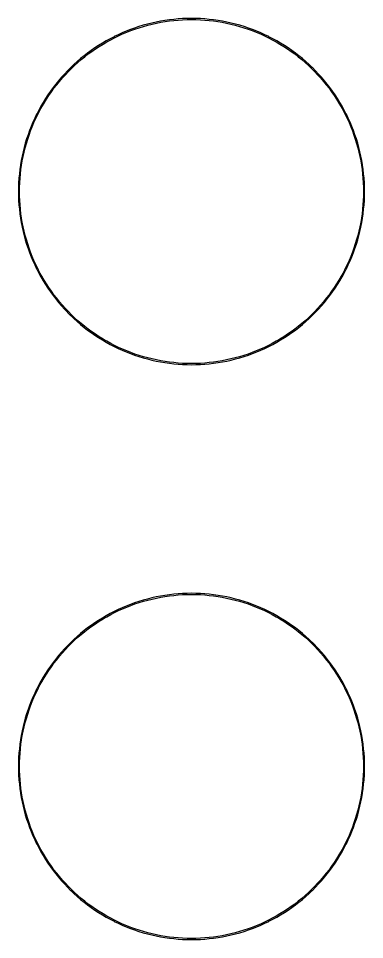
# Model space of a CAD drawing. Extents: x 3 to 63, y 0 to 129.
# Drawn here: x 45.59 to 48.65, y 78.37 to 86.51 of the extents above; entities that cross this region are included whole.
import ezdxf

# ---------------------------------------------------------------- set-up
doc = ezdxf.new("R2010")
doc.units = 0

msp = doc.modelspace()

# ---------------------------------------------------------------- linework, layer by layer
at = {"color": 34, "true_color": 0x008000}
for points in [[(48.21523, 83.9103, 0), (48.24216, 83.93875, 0), (48.26857, 83.96771, 0), (48.29397, 83.99768, 0), (48.31887, 84.02816, 0), (48.34274, 84.05915, 0), (48.36586, 84.0909, 0), (48.38821, 84.12315, 0), (48.4098, 84.15617, 0), (48.43037, 84.18945, 0), (48.45018, 84.22348, 0), (48.46923, 84.25777, 0), (48.48727, 84.29283, 0), (48.48797, 84.29421, 0), (48.50487, 84.32927, 0), (48.50499, 84.32951, 0), (48.52125, 84.36533, 0), (48.53649, 84.40139, 0), (48.55071, 84.43797, 0), (48.56417, 84.4748, 0), (48.57662, 84.51214, 0), (48.58805, 84.54973, 0), (48.59846, 84.58758, 0), (48.60786, 84.62568, 0), (48.6165, 84.66403, 0), (48.62412, 84.70264, 0), (48.63047, 84.74125, 0), (48.63071, 84.74278, 0), (48.6363, 84.78164, 0), (48.64087, 84.82076, 0), (48.64442, 84.85987, 0), (48.64696, 84.89899, 0), (48.64849, 84.9381, 0), (48.649, 84.97747, 0), (48.64849, 85.01684, 0), (48.64696, 85.05596, 0), (48.64442, 85.09508, 0), (48.64087, 85.13419, 0), (48.6363, 85.17331, 0), (48.63071, 85.21217, 0), (48.63047, 85.2137, 0), (48.62412, 85.25231, 0), (48.6165, 85.29092, 0), (48.60786, 85.32927, 0), (48.59846, 85.36737, 0), (48.58805, 85.40522, 0), (48.57662, 85.44281, 0), (48.56417, 85.48015, 0), (48.55071, 85.51698, 0), (48.53649, 85.55355, 0), (48.52125, 85.58962, 0), (48.50499, 85.62543, 0), (48.48797, 85.66074, 0), (48.48727, 85.66212, 0), (48.46994, 85.69579, 0), (48.46923, 85.69717, 0), (48.45018, 85.73146, 0), (48.43037, 85.7655, 0), (48.4098, 85.79877, 0), (48.38821, 85.83179, 0), (48.36586, 85.86405, 0), (48.34274, 85.8958, 0), (48.31887, 85.92679, 0), (48.29397, 85.95727, 0), (48.26857, 85.98724, 0), (48.24216, 86.0162, 0), (48.21523, 86.04464, 0), (48.21414, 86.04574, 0), (48.21412, 86.04575, 0), (48.18729, 86.07258, 0), (48.1862, 86.07368, 0), (48.15775, 86.1006, 0), (48.12879, 86.12702, 0), (48.09882, 86.15242, 0), (48.06834, 86.17731, 0), (48.03735, 86.20119, 0), (48.0056, 86.2243, 0), (47.97335, 86.24665, 0), (47.94033, 86.26824, 0), (47.90705, 86.28882, 0), (47.87302, 86.30863, 0), (47.83873, 86.32768, 0), (47.80367, 86.34571, 0), (47.80229, 86.34642, 0), (47.76699, 86.36344, 0), (47.73117, 86.37969, 0), (47.69511, 86.39493, 0), (47.65853, 86.40916, 0), (47.6217, 86.42262, 0), (47.58436, 86.43506, 0), (47.54677, 86.44649, 0), (47.50892, 86.45691, 0), (47.47082, 86.46631, 0), (47.43247, 86.47494, 0), (47.39386, 86.48256, 0), (47.35525, 86.48891, 0), (47.35372, 86.48915, 0), (47.31486, 86.49474, 0), (47.27575, 86.49931, 0), (47.23663, 86.50287, 0), (47.19751, 86.50541, 0), (47.1584, 86.50693, 0), (47.11903, 86.50744, 0), (47.07966, 86.50693, 0), (47.04054, 86.50541, 0), (47.00142, 86.50287, 0), (46.96231, 86.49931, 0), (46.92319, 86.49474, 0), (46.88433, 86.48915, 0), (46.8828, 86.48891, 0), (46.84419, 86.48256, 0), (46.80558, 86.47494, 0), (46.76723, 86.46631, 0), (46.72913, 86.45691, 0), (46.69128, 86.44649, 0), (46.65369, 86.43506, 0), (46.61635, 86.42262, 0), (46.57952, 86.40916, 0), (46.54295, 86.39493, 0), (46.50688, 86.37969, 0), (46.47107, 86.36344, 0), (46.43576, 86.34642, 0), (46.43438, 86.34571, 0), (46.39933, 86.32768, 0), (46.36504, 86.30863, 0), (46.331, 86.28882, 0), (46.29773, 86.26824, 0), (46.26471, 86.24665, 0), (46.23245, 86.2243, 0), (46.2007, 86.20119, 0), (46.16971, 86.17731, 0), (46.13923, 86.15242, 0), (46.10926, 86.12702, 0), (46.0803, 86.1006, 0), (46.05186, 86.07368, 0), (46.02282, 86.04464, 0), (45.9959, 86.0162, 0), (45.96948, 85.98724, 0), (45.94408, 85.95727, 0), (45.91919, 85.92679, 0), (45.89531, 85.8958, 0), (45.8722, 85.86405, 0), (45.84985, 85.83179, 0), (45.82826, 85.79877, 0), (45.80768, 85.7655, 0), (45.78787, 85.73146, 0), (45.76882, 85.69717, 0), (45.75079, 85.66212, 0), (45.75008, 85.66074, 0), (45.73306, 85.62543, 0), (45.71681, 85.58962, 0), (45.70157, 85.55355, 0), (45.68734, 85.51698, 0), (45.67388, 85.48015, 0), (45.66144, 85.44281, 0), (45.65001, 85.40522, 0), (45.63959, 85.36737, 0), (45.63019, 85.32927, 0), (45.62156, 85.29092, 0), (45.61394, 85.25231, 0), (45.60759, 85.2137, 0), (45.60735, 85.21217, 0), (45.60176, 85.17331, 0), (45.59719, 85.13419, 0), (45.59363, 85.09508, 0), (45.59109, 85.05596, 0), (45.58957, 85.01684, 0), (45.58906, 84.97747, 0), (45.58957, 84.9381, 0), (45.59109, 84.89899, 0), (45.59363, 84.85987, 0), (45.59719, 84.82076, 0), (45.60176, 84.78164, 0), (45.60735, 84.74278, 0), (45.60759, 84.74125, 0), (45.61394, 84.70264, 0), (45.62156, 84.66403, 0), (45.63019, 84.62568, 0), (45.63959, 84.58758, 0), (45.65001, 84.54973, 0), (45.66144, 84.51214, 0), (45.67388, 84.4748, 0), (45.68734, 84.43797, 0), (45.70157, 84.40139, 0), (45.71681, 84.36533, 0), (45.73306, 84.32951, 0), (45.73318, 84.32927, 0), (45.75008, 84.29421, 0), (45.75079, 84.29283, 0), (45.76882, 84.25777, 0), (45.78787, 84.22348, 0), (45.80768, 84.18945, 0), (45.82826, 84.15617, 0), (45.84985, 84.12315, 0), (45.8722, 84.0909, 0), (45.89531, 84.05915, 0), (45.91919, 84.02816, 0), (45.94408, 83.99768, 0), (45.96948, 83.96771, 0), (45.9959, 83.93875, 0), (46.02282, 83.9103, 0), (46.02392, 83.90921, 0), (46.05075, 83.88238, 0), (46.05076, 83.88236, 0), (46.05186, 83.88127, 0), (46.0803, 83.85433, 0), (46.10926, 83.82792, 0), (46.13923, 83.80253, 0), (46.16971, 83.77763, 0), (46.2007, 83.75376, 0), (46.23245, 83.73063, 0), (46.26471, 83.70829, 0), (46.29773, 83.6867, 0), (46.331, 83.66613, 0), (46.36504, 83.64632, 0), (46.39933, 83.62727, 0), (46.40071, 83.62656, 0), (46.43438, 83.60923, 0), (46.43576, 83.60853, 0), (46.47107, 83.59151, 0), (46.50688, 83.57525, 0), (46.54295, 83.56001, 0), (46.57952, 83.54579, 0), (46.61635, 83.53233, 0), (46.65369, 83.51988, 0), (46.69128, 83.50845, 0), (46.72913, 83.49804, 0), (46.76723, 83.48864, 0), (46.80558, 83.48, 0), (46.84419, 83.47238, 0), (46.8828, 83.46603, 0), (46.88433, 83.46579, 0), (46.92319, 83.4602, 0), (46.96231, 83.45563, 0), (47.00142, 83.45207, 0), (47.04054, 83.44954, 0), (47.07966, 83.44801, 0), (47.11903, 83.4475, 0), (47.1584, 83.44801, 0), (47.19751, 83.44954, 0), (47.23663, 83.45207, 0), (47.27575, 83.45563, 0), (47.31486, 83.4602, 0), (47.35372, 83.46579, 0), (47.35525, 83.46603, 0), (47.39386, 83.47238, 0), (47.43247, 83.48, 0), (47.47082, 83.48864, 0), (47.50892, 83.49804, 0), (47.54677, 83.50845, 0), (47.58436, 83.51988, 0), (47.6217, 83.53233, 0), (47.65853, 83.54579, 0), (47.69511, 83.56001, 0), (47.73117, 83.57525, 0), (47.76699, 83.59151, 0), (47.80229, 83.60853, 0), (47.80367, 83.60923, 0), (47.83735, 83.62656, 0), (47.83873, 83.62727, 0), (47.87302, 83.64632, 0), (47.90705, 83.66613, 0), (47.94033, 83.6867, 0), (47.97335, 83.70829, 0), (48.0056, 83.73063, 0), (48.03735, 83.75376, 0), (48.06834, 83.77763, 0), (48.09882, 83.80253, 0), (48.12879, 83.82792, 0), (48.15775, 83.85433, 0), (48.1862, 83.88127, 0), (48.21523, 83.9103, 0)], [(47.19751, 83.45944, 0), (47.1584, 83.45792, 0), (47.11903, 83.45741, 0), (47.07966, 83.45792, 0), (47.04054, 83.45944, 0), (47.00142, 83.46198, 0), (46.96231, 83.46554, 0), (46.92319, 83.47011, 0), (46.88489, 83.47562, 0), (46.84725, 83.48181, 0), (46.80865, 83.48943, 0), (46.77029, 83.49805, 0), (46.73219, 83.50745, 0), (46.69435, 83.51787, 0), (46.65675, 83.5293, 0), (46.61942, 83.54174, 0), (46.58259, 83.55521, 0), (46.54601, 83.56944, 0), (46.50994, 83.58468, 0), (46.47413, 83.60093, 0), (46.43942, 83.61765, 0), (46.40515, 83.63527, 0), (46.37086, 83.65433, 0), (46.33682, 83.67413, 0), (46.30355, 83.69472, 0), (46.27053, 83.7163, 0), (46.23827, 83.73866, 0), (46.20652, 83.76177, 0), (46.17553, 83.78565, 0), (46.14505, 83.81054, 0), (46.11508, 83.83593, 0), (46.08613, 83.86236, 0), (46.05768, 83.88928, 0), (46.03065, 83.91631, 0), (46.00391, 83.94457, 0), (45.97749, 83.97353, 0), (45.95209, 84.0035, 0), (45.9272, 84.03398, 0), (45.90333, 84.06497, 0), (45.88021, 84.09672, 0), (45.85786, 84.12898, 0), (45.83627, 84.162, 0), (45.8157, 84.19527, 0), (45.79588, 84.22931, 0), (45.77683, 84.2636, 0), (45.75935, 84.29757, 0), (45.74249, 84.33257, 0), (45.72623, 84.36839, 0), (45.71099, 84.40446, 0), (45.69677, 84.44103, 0), (45.6833, 84.47786, 0), (45.67086, 84.5152, 0), (45.65943, 84.55279, 0), (45.64901, 84.59064, 0), (45.63962, 84.62874, 0), (45.63098, 84.66709, 0), (45.62336, 84.7057, 0), (45.61717, 84.74334, 0), (45.61166, 84.78164, 0), (45.60709, 84.82076, 0), (45.60354, 84.85987, 0), (45.601, 84.89899, 0), (45.59947, 84.9381, 0), (45.59896, 84.97747, 0), (45.59947, 85.01684, 0), (45.601, 85.05596, 0), (45.60354, 85.09508, 0), (45.60709, 85.13419, 0), (45.61166, 85.17331, 0), (45.61717, 85.21161, 0), (45.62336, 85.24925, 0), (45.63098, 85.28785, 0), (45.63962, 85.32621, 0), (45.64901, 85.36431, 0), (45.65943, 85.40215, 0), (45.67086, 85.43975, 0), (45.6833, 85.47708, 0), (45.69677, 85.51391, 0), (45.71099, 85.55049, 0), (45.72623, 85.58656, 0), (45.74249, 85.62237, 0), (45.75935, 85.65738, 0), (45.77683, 85.69135, 0), (45.79588, 85.72564, 0), (45.8157, 85.75968, 0), (45.83627, 85.79295, 0), (45.85786, 85.82597, 0), (45.88021, 85.85823, 0), (45.90333, 85.88998, 0), (45.9272, 85.92097, 0), (45.95209, 85.95145, 0), (45.97749, 85.98142, 0), (46.00391, 86.01037, 0), (46.03083, 86.03882, 0), (46.05768, 86.06567, 0), (46.08613, 86.09259, 0), (46.11508, 86.11901, 0), (46.14505, 86.14441, 0), (46.17553, 86.1693, 0), (46.20652, 86.19317, 0), (46.23827, 86.21629, 0), (46.27053, 86.23864, 0), (46.30355, 86.26023, 0), (46.33682, 86.2808, 0), (46.37086, 86.30062, 0), (46.40515, 86.31967, 0), (46.43912, 86.33715, 0), (46.47413, 86.35401, 0), (46.50994, 86.37027, 0), (46.54601, 86.38551, 0), (46.58259, 86.39973, 0), (46.61942, 86.4132, 0), (46.65675, 86.42564, 0), (46.69435, 86.43707, 0), (46.73219, 86.44749, 0), (46.77029, 86.45688, 0), (46.80865, 86.46552, 0), (46.84725, 86.47314, 0), (46.88489, 86.47933, 0), (46.92319, 86.48484, 0), (46.96231, 86.48941, 0), (47.00142, 86.49296, 0), (47.04054, 86.4955, 0), (47.07966, 86.49703, 0), (47.11903, 86.49754, 0), (47.1584, 86.49703, 0), (47.19751, 86.4955, 0), (47.23663, 86.49296, 0), (47.27575, 86.48941, 0), (47.31486, 86.48484, 0), (47.35316, 86.47933, 0), (47.3908, 86.47314, 0), (47.42941, 86.46552, 0), (47.46776, 86.45688, 0), (47.50586, 86.44749, 0), (47.54371, 86.43707, 0), (47.5813, 86.42564, 0), (47.61864, 86.4132, 0), (47.65547, 86.39973, 0), (47.69204, 86.38551, 0), (47.72811, 86.37027, 0), (47.76393, 86.35401, 0), (47.79893, 86.33715, 0), (47.8329, 86.31967, 0), (47.86719, 86.30062, 0), (47.90123, 86.2808, 0), (47.9345, 86.26023, 0), (47.96752, 86.23864, 0), (47.99978, 86.21629, 0), (48.03153, 86.19317, 0), (48.06252, 86.1693, 0), (48.093, 86.14441, 0), (48.12297, 86.11901, 0), (48.15193, 86.09259, 0), (48.18019, 86.06585, 0), (48.20722, 86.03882, 0), (48.23414, 86.01037, 0), (48.26056, 85.98142, 0), (48.28596, 85.95145, 0), (48.31085, 85.92097, 0), (48.33473, 85.88998, 0), (48.35784, 85.85823, 0), (48.38019, 85.82597, 0), (48.40178, 85.79295, 0), (48.42236, 85.75968, 0), (48.44217, 85.72564, 0), (48.46122, 85.69135, 0), (48.4787, 85.65737, 0), (48.49557, 85.62237, 0), (48.51182, 85.58656, 0), (48.52706, 85.55049, 0), (48.54129, 85.51391, 0), (48.55475, 85.47708, 0), (48.5672, 85.43975, 0), (48.57863, 85.40215, 0), (48.58904, 85.36431, 0), (48.59844, 85.32621, 0), (48.60707, 85.28785, 0), (48.61469, 85.24925, 0), (48.62088, 85.21161, 0), (48.62639, 85.17331, 0), (48.63096, 85.13419, 0), (48.63452, 85.09508, 0), (48.63706, 85.05596, 0), (48.63858, 85.01684, 0), (48.63909, 84.97747, 0), (48.63858, 84.9381, 0), (48.63706, 84.89899, 0), (48.63452, 84.85987, 0), (48.63096, 84.82076, 0), (48.62639, 84.78164, 0), (48.62088, 84.74334, 0), (48.61469, 84.7057, 0), (48.60707, 84.66709, 0), (48.59844, 84.62874, 0), (48.58904, 84.59064, 0), (48.57863, 84.55279, 0), (48.5672, 84.5152, 0), (48.55475, 84.47786, 0), (48.54129, 84.44103, 0), (48.52706, 84.40446, 0), (48.51182, 84.36839, 0), (48.49557, 84.33257, 0), (48.4787, 84.29758, 0), (48.46122, 84.2636, 0), (48.44217, 84.22931, 0), (48.42236, 84.19527, 0), (48.40178, 84.162, 0), (48.38019, 84.12898, 0), (48.35784, 84.09672, 0), (48.33473, 84.06497, 0), (48.31085, 84.03398, 0), (48.28596, 84.0035, 0), (48.26056, 83.97353, 0), (48.23414, 83.94457, 0), (48.20722, 83.91612, 0), (48.18038, 83.88928, 0), (48.15193, 83.86236, 0), (48.12297, 83.83593, 0), (48.093, 83.81054, 0), (48.06252, 83.78565, 0), (48.03153, 83.76177, 0), (47.99978, 83.73866, 0), (47.96752, 83.7163, 0), (47.9345, 83.69472, 0), (47.90123, 83.67413, 0), (47.86719, 83.65433, 0), (47.8329, 83.63527, 0), (47.79863, 83.61765, 0), (47.76393, 83.60093, 0), (47.72811, 83.58468, 0), (47.69204, 83.56944, 0), (47.65547, 83.55521, 0), (47.61864, 83.54174, 0), (47.5813, 83.5293, 0), (47.54371, 83.51787, 0), (47.50586, 83.50745, 0), (47.46776, 83.49805, 0), (47.42941, 83.48943, 0), (47.3908, 83.48181, 0), (47.35316, 83.47562, 0), (47.31486, 83.47011, 0), (47.27575, 83.46554, 0), (47.23663, 83.46198, 0), (47.19751, 83.45944, 0)], [(47.07966, 81.42693, 0), (47.04054, 81.42541, 0), (47.00142, 81.42287, 0), (46.96231, 81.41931, 0), (46.92319, 81.41473, 0), (46.88433, 81.40915, 0), (46.8828, 81.40891, 0), (46.84419, 81.40255, 0), (46.80558, 81.39494, 0), (46.76723, 81.3863, 0), (46.72913, 81.3769, 0), (46.69128, 81.36649, 0), (46.65369, 81.35505, 0), (46.61635, 81.34262, 0), (46.57952, 81.32916, 0), (46.54295, 81.31493, 0), (46.50688, 81.29969, 0), (46.47107, 81.28344, 0), (46.43576, 81.26642, 0), (46.43438, 81.26571, 0), (46.39933, 81.24768, 0), (46.36504, 81.22863, 0), (46.331, 81.20882, 0), (46.29773, 81.18823, 0), (46.26471, 81.16665, 0), (46.23245, 81.1443, 0), (46.2007, 81.12119, 0), (46.16971, 81.0973, 0), (46.13923, 81.07241, 0), (46.10926, 81.04702, 0), (46.10922, 81.04698, 0), (46.0803, 81.0206, 0), (46.05186, 80.99368, 0), (46.02282, 80.96464, 0), (45.9959, 80.9362, 0), (45.96948, 80.90724, 0), (45.94408, 80.87727, 0), (45.91919, 80.84679, 0), (45.89531, 80.8158, 0), (45.8722, 80.78404, 0), (45.84985, 80.75179, 0), (45.82826, 80.71877, 0), (45.80768, 80.6855, 0), (45.78787, 80.65146, 0), (45.76882, 80.61717, 0), (45.75079, 80.58212, 0), (45.75008, 80.58074, 0), (45.73306, 80.54543, 0), (45.71681, 80.50962, 0), (45.70157, 80.47355, 0), (45.68734, 80.43698, 0), (45.67388, 80.40015, 0), (45.66144, 80.36281, 0), (45.65001, 80.32522, 0), (45.63959, 80.28737, 0), (45.63019, 80.24927, 0), (45.62156, 80.21092, 0), (45.61394, 80.17231, 0), (45.60759, 80.1337, 0), (45.60735, 80.13217, 0), (45.60176, 80.09331, 0), (45.59719, 80.05419, 0), (45.59363, 80.01508, 0), (45.59109, 79.97596, 0), (45.58957, 79.93684, 0), (45.58906, 79.89747, 0), (45.58957, 79.85809, 0), (45.59109, 79.81899, 0), (45.59363, 79.77987, 0), (45.59363, 79.77986, 0), (45.59719, 79.74075, 0), (45.60176, 79.70164, 0), (45.60735, 79.66278, 0), (45.60759, 79.66125, 0), (45.61394, 79.62264, 0), (45.62156, 79.58403, 0), (45.63019, 79.54568, 0), (45.63959, 79.50758, 0), (45.65001, 79.46973, 0), (45.66144, 79.43214, 0), (45.67388, 79.3948, 0), (45.68734, 79.35796, 0), (45.70157, 79.32138, 0), (45.71681, 79.28533, 0), (45.73306, 79.24951, 0), (45.75008, 79.2142, 0), (45.75079, 79.21283, 0), (45.76882, 79.17776, 0), (45.78787, 79.14348, 0), (45.80768, 79.10945, 0), (45.82826, 79.07617, 0), (45.84985, 79.04315, 0), (45.8722, 79.0109, 0), (45.89531, 78.97915, 0), (45.91919, 78.94816, 0), (45.94408, 78.91768, 0), (45.96948, 78.88771, 0), (45.9959, 78.85875, 0), (46.02282, 78.83029, 0), (46.02392, 78.82921, 0), (46.05074, 78.80239, 0), (46.05076, 78.80235, 0), (46.05186, 78.80127, 0), (46.0803, 78.77433, 0), (46.10926, 78.74793, 0), (46.13923, 78.72253, 0), (46.16971, 78.69763, 0), (46.2007, 78.67376, 0), (46.23245, 78.65064, 0), (46.26471, 78.62829, 0), (46.29773, 78.6067, 0), (46.331, 78.58613, 0), (46.36504, 78.56632, 0), (46.39933, 78.54727, 0), (46.40071, 78.54656, 0), (46.43438, 78.52923, 0), (46.43576, 78.52853, 0), (46.47107, 78.51151, 0), (46.50688, 78.49525, 0), (46.54295, 78.48, 0), (46.57952, 78.46579, 0), (46.61635, 78.45233, 0), (46.65369, 78.43988, 0), (46.69128, 78.42845, 0), (46.72913, 78.41804, 0), (46.76723, 78.40864, 0), (46.80558, 78.4, 0), (46.84419, 78.39238, 0), (46.8828, 78.38603, 0), (46.88433, 78.38579, 0), (46.92319, 78.3802, 0), (46.96231, 78.37563, 0), (47.00142, 78.37208, 0), (47.04054, 78.36954, 0), (47.07966, 78.36801, 0), (47.11903, 78.3675, 0), (47.1584, 78.36801, 0), (47.19751, 78.36954, 0), (47.23663, 78.37208, 0), (47.27575, 78.37563, 0), (47.31486, 78.3802, 0), (47.35372, 78.38579, 0), (47.35525, 78.38603, 0), (47.39386, 78.39238, 0), (47.43247, 78.4, 0), (47.47082, 78.40864, 0), (47.50892, 78.41804, 0), (47.54677, 78.42845, 0), (47.58436, 78.43988, 0), (47.6217, 78.45233, 0), (47.65853, 78.46579, 0), (47.69511, 78.48, 0), (47.73117, 78.49525, 0), (47.76699, 78.51151, 0), (47.80229, 78.52853, 0), (47.80367, 78.52923, 0), (47.83735, 78.54656, 0), (47.83873, 78.54727, 0), (47.87302, 78.56632, 0), (47.90705, 78.58613, 0), (47.94033, 78.6067, 0), (47.97335, 78.62829, 0), (48.0056, 78.65064, 0), (48.03735, 78.67376, 0), (48.06834, 78.69763, 0), (48.09882, 78.72253, 0), (48.12879, 78.74793, 0), (48.15775, 78.77433, 0), (48.1862, 78.80127, 0), (48.18729, 78.80235, 0), (48.1873, 78.80237, 0), (48.21523, 78.83029, 0), (48.24216, 78.85875, 0), (48.26857, 78.88771, 0), (48.29397, 78.91768, 0), (48.31887, 78.94816, 0), (48.34274, 78.97915, 0), (48.36586, 79.0109, 0), (48.38821, 79.04315, 0), (48.4098, 79.07617, 0), (48.43037, 79.10945, 0), (48.45018, 79.14348, 0), (48.46923, 79.17776, 0), (48.48727, 79.21283, 0), (48.48797, 79.2142, 0), (48.50499, 79.24951, 0), (48.52125, 79.28533, 0), (48.53649, 79.32138, 0), (48.55071, 79.35796, 0), (48.56417, 79.3948, 0), (48.57662, 79.43214, 0), (48.58805, 79.46973, 0), (48.59846, 79.50758, 0), (48.60786, 79.54568, 0), (48.6165, 79.58403, 0), (48.62412, 79.62264, 0), (48.63047, 79.66125, 0), (48.63071, 79.66278, 0), (48.6363, 79.70164, 0), (48.64087, 79.74075, 0), (48.64442, 79.77986, 0), (48.64442, 79.77987, 0), (48.64696, 79.81899, 0), (48.64849, 79.85809, 0), (48.649, 79.89747, 0), (48.64849, 79.93684, 0), (48.64696, 79.97596, 0), (48.64442, 80.01508, 0), (48.64087, 80.05419, 0), (48.6363, 80.09331, 0), (48.63071, 80.13217, 0), (48.63047, 80.1337, 0), (48.62412, 80.17231, 0), (48.6165, 80.21092, 0), (48.60786, 80.24927, 0), (48.59846, 80.28737, 0), (48.58805, 80.32522, 0), (48.57662, 80.36281, 0), (48.56417, 80.40015, 0), (48.55071, 80.43698, 0), (48.53649, 80.47355, 0), (48.52125, 80.50962, 0), (48.50499, 80.54543, 0), (48.48797, 80.58074, 0), (48.48727, 80.58212, 0), (48.46994, 80.61579, 0), (48.46923, 80.61717, 0), (48.45018, 80.65146, 0), (48.43037, 80.6855, 0), (48.4098, 80.71877, 0), (48.38821, 80.75179, 0), (48.36586, 80.78404, 0), (48.34274, 80.8158, 0), (48.31887, 80.84679, 0), (48.29397, 80.87727, 0), (48.26857, 80.90724, 0), (48.24216, 80.9362, 0), (48.21523, 80.96464, 0), (48.21414, 80.96574, 0), (48.21412, 80.96575, 0), (48.18729, 80.99258, 0), (48.1862, 80.99368, 0), (48.15775, 81.0206, 0), (48.12883, 81.04698, 0), (48.12879, 81.04702, 0), (48.09882, 81.07241, 0), (48.06834, 81.0973, 0), (48.03735, 81.12119, 0), (48.0056, 81.1443, 0), (47.97335, 81.16665, 0), (47.94033, 81.18823, 0), (47.90705, 81.20882, 0), (47.87302, 81.22863, 0), (47.83873, 81.24768, 0), (47.80367, 81.26571, 0), (47.80229, 81.26642, 0), (47.76699, 81.28344, 0), (47.73117, 81.29969, 0), (47.69511, 81.31493, 0), (47.65853, 81.32916, 0), (47.6217, 81.34262, 0), (47.58436, 81.35505, 0), (47.54677, 81.36649, 0), (47.50892, 81.3769, 0), (47.47082, 81.3863, 0), (47.43247, 81.39494, 0), (47.39386, 81.40255, 0), (47.35525, 81.40891, 0), (47.35372, 81.40915, 0), (47.31486, 81.41473, 0), (47.27575, 81.41931, 0), (47.23663, 81.42287, 0), (47.19751, 81.42541, 0), (47.1584, 81.42693, 0), (47.11903, 81.42744, 0), (47.07966, 81.42693, 0)], [(47.19751, 78.37944, 0), (47.1584, 78.37792, 0), (47.11903, 78.37741, 0), (47.07966, 78.37792, 0), (47.04054, 78.37944, 0), (47.00142, 78.38198, 0), (46.96231, 78.38554, 0), (46.92319, 78.39011, 0), (46.88489, 78.39562, 0), (46.84725, 78.40181, 0), (46.80865, 78.40943, 0), (46.77029, 78.41806, 0), (46.73219, 78.42746, 0), (46.69435, 78.43787, 0), (46.65675, 78.44929, 0), (46.61942, 78.46174, 0), (46.58259, 78.47521, 0), (46.54601, 78.48944, 0), (46.50994, 78.50467, 0), (46.47413, 78.52093, 0), (46.43943, 78.53765, 0), (46.40515, 78.55528, 0), (46.37086, 78.57433, 0), (46.33682, 78.59414, 0), (46.30355, 78.61472, 0), (46.27053, 78.6363, 0), (46.23827, 78.65866, 0), (46.20652, 78.68177, 0), (46.17553, 78.70565, 0), (46.14505, 78.73054, 0), (46.11508, 78.75594, 0), (46.08613, 78.78236, 0), (46.05768, 78.80928, 0), (46.03048, 78.83648, 0), (46.00391, 78.86457, 0), (45.97749, 78.89353, 0), (45.95209, 78.9235, 0), (45.9272, 78.95398, 0), (45.90333, 78.98497, 0), (45.88021, 79.01672, 0), (45.85786, 79.04898, 0), (45.83627, 79.08199, 0), (45.8157, 79.11526, 0), (45.79588, 79.14931, 0), (45.77683, 79.1836, 0), (45.75935, 79.21757, 0), (45.74249, 79.25257, 0), (45.72623, 79.28839, 0), (45.71099, 79.32446, 0), (45.69677, 79.36103, 0), (45.6833, 79.39785, 0), (45.67086, 79.43519, 0), (45.65943, 79.47279, 0), (45.64901, 79.51063, 0), (45.63962, 79.54872, 0), (45.63962, 79.54873, 0), (45.63098, 79.58709, 0), (45.62336, 79.62569, 0), (45.61721, 79.66309, 0), (45.61166, 79.70164, 0), (45.60709, 79.74075, 0), (45.60354, 79.77986, 0), (45.60354, 79.77987, 0), (45.601, 79.81899, 0), (45.59947, 79.85809, 0), (45.59896, 79.89747, 0), (45.59947, 79.93684, 0), (45.601, 79.97596, 0), (45.60354, 80.01508, 0), (45.60709, 80.05419, 0), (45.61166, 80.09331, 0), (45.61717, 80.13161, 0), (45.62336, 80.16925, 0), (45.63098, 80.20784, 0), (45.63962, 80.24621, 0), (45.64901, 80.28431, 0), (45.65943, 80.32214, 0), (45.67086, 80.35975, 0), (45.6833, 80.39708, 0), (45.69677, 80.43391, 0), (45.71099, 80.47049, 0), (45.72623, 80.50655, 0), (45.74249, 80.54237, 0), (45.75935, 80.57738, 0), (45.77683, 80.61135, 0), (45.79588, 80.64564, 0), (45.8157, 80.67968, 0), (45.83627, 80.71295, 0), (45.85786, 80.74597, 0), (45.88021, 80.77822, 0), (45.90333, 80.80998, 0), (45.9272, 80.84097, 0), (45.95209, 80.87145, 0), (45.97749, 80.90142, 0), (46.00391, 80.93037, 0), (46.03083, 80.95882, 0), (46.05768, 80.98567, 0), (46.08613, 81.01259, 0), (46.11508, 81.03901, 0), (46.14505, 81.0644, 0), (46.17553, 81.08929, 0), (46.20652, 81.11317, 0), (46.23827, 81.13629, 0), (46.27053, 81.15864, 0), (46.30355, 81.18022, 0), (46.33682, 81.2008, 0), (46.37086, 81.22062, 0), (46.40515, 81.23967, 0), (46.43912, 81.25715, 0), (46.47413, 81.27401, 0), (46.50994, 81.29027, 0), (46.54601, 81.30551, 0), (46.58259, 81.31973, 0), (46.61942, 81.3332, 0), (46.65675, 81.34564, 0), (46.69435, 81.35706, 0), (46.73219, 81.36749, 0), (46.77029, 81.37688, 0), (46.80865, 81.38552, 0), (46.84725, 81.39314, 0), (46.88441, 81.39925, 0), (46.92319, 81.40483, 0), (46.96231, 81.4094, 0), (47.00142, 81.41296, 0), (47.04054, 81.41549, 0), (47.07966, 81.41703, 0), (47.11903, 81.41754, 0), (47.1584, 81.41703, 0), (47.19751, 81.41549, 0), (47.23663, 81.41296, 0), (47.27575, 81.4094, 0), (47.31486, 81.40483, 0), (47.35364, 81.39925, 0), (47.3908, 81.39314, 0), (47.42941, 81.38552, 0), (47.46776, 81.37688, 0), (47.50586, 81.36749, 0), (47.54371, 81.35706, 0), (47.5813, 81.34564, 0), (47.61864, 81.3332, 0), (47.65547, 81.31973, 0), (47.69204, 81.30551, 0), (47.72811, 81.29027, 0), (47.76393, 81.27401, 0), (47.79893, 81.25715, 0), (47.8329, 81.23967, 0), (47.86719, 81.22062, 0), (47.90123, 81.2008, 0), (47.9345, 81.18022, 0), (47.96752, 81.15864, 0), (47.99978, 81.13629, 0), (48.03153, 81.11317, 0), (48.06252, 81.08929, 0), (48.093, 81.0644, 0), (48.12297, 81.03901, 0), (48.15193, 81.01259, 0), (48.18019, 80.98585, 0), (48.20722, 80.95882, 0), (48.23414, 80.93037, 0), (48.26056, 80.90142, 0), (48.28596, 80.87145, 0), (48.31085, 80.84097, 0), (48.33473, 80.80998, 0), (48.35784, 80.77822, 0), (48.38019, 80.74597, 0), (48.40178, 80.71295, 0), (48.42236, 80.67968, 0), (48.44217, 80.64564, 0), (48.46122, 80.61135, 0), (48.4787, 80.57737, 0), (48.49557, 80.54237, 0), (48.51182, 80.50655, 0), (48.52706, 80.47049, 0), (48.54129, 80.43391, 0), (48.55475, 80.39708, 0), (48.5672, 80.35975, 0), (48.57863, 80.32214, 0), (48.58904, 80.28431, 0), (48.59844, 80.24621, 0), (48.60707, 80.20784, 0), (48.61469, 80.16925, 0), (48.62088, 80.13161, 0), (48.62639, 80.09331, 0), (48.63096, 80.05419, 0), (48.63452, 80.01508, 0), (48.63706, 79.97596, 0), (48.63858, 79.93684, 0), (48.63909, 79.89747, 0), (48.63858, 79.85809, 0), (48.63706, 79.81899, 0), (48.63452, 79.77987, 0), (48.63452, 79.77986, 0), (48.63096, 79.74075, 0), (48.62639, 79.70164, 0), (48.62084, 79.66309, 0), (48.61469, 79.62569, 0), (48.60707, 79.58709, 0), (48.59844, 79.54873, 0), (48.59844, 79.54872, 0), (48.58904, 79.51063, 0), (48.57863, 79.47279, 0), (48.5672, 79.43519, 0), (48.55475, 79.39785, 0), (48.54129, 79.36103, 0), (48.52706, 79.32446, 0), (48.51182, 79.28839, 0), (48.49557, 79.25257, 0), (48.4787, 79.21758, 0), (48.46122, 79.1836, 0), (48.44217, 79.14931, 0), (48.42236, 79.11526, 0), (48.40178, 79.08199, 0), (48.38019, 79.04898, 0), (48.35784, 79.01672, 0), (48.33473, 78.98497, 0), (48.31085, 78.95398, 0), (48.28596, 78.9235, 0), (48.26056, 78.89353, 0), (48.23414, 78.86457, 0), (48.20739, 78.83629, 0), (48.1804, 78.80929, 0), (48.18038, 78.80928, 0), (48.15193, 78.78236, 0), (48.12297, 78.75594, 0), (48.093, 78.73054, 0), (48.06252, 78.70565, 0), (48.03153, 78.68177, 0), (47.99978, 78.65866, 0), (47.96752, 78.6363, 0), (47.9345, 78.61472, 0), (47.90123, 78.59414, 0), (47.86719, 78.57433, 0), (47.8329, 78.55528, 0), (47.79862, 78.53765, 0), (47.76393, 78.52093, 0), (47.72811, 78.50467, 0), (47.69204, 78.48944, 0), (47.65547, 78.47521, 0), (47.61864, 78.46174, 0), (47.5813, 78.44929, 0), (47.54371, 78.43787, 0), (47.50586, 78.42746, 0), (47.46776, 78.41806, 0), (47.42941, 78.40943, 0), (47.3908, 78.40181, 0), (47.35316, 78.39562, 0), (47.31486, 78.39011, 0), (47.27575, 78.38554, 0), (47.23663, 78.38198, 0), (47.19751, 78.37944, 0)]]:
    msp.add_polyline3d(points, close=True, dxfattribs=at)

doc.saveas('drawing.dxf')
